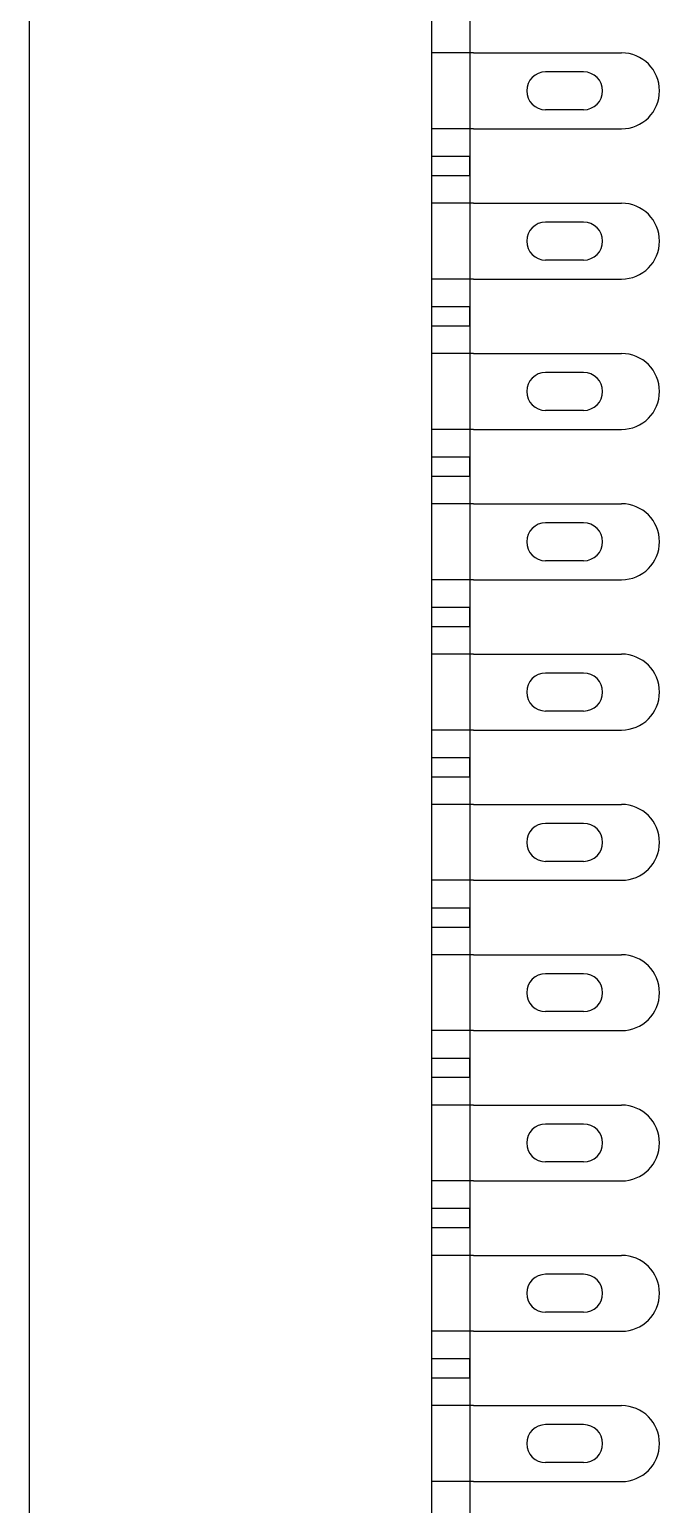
# Model space of a CAD drawing. Extents: x -12 to 58, y -5 to 95.
# Drawn here: x -11.6 to 5, y 19.08 to 57.94 of the extents above; entities that cross this region are included whole.
import ezdxf

# ---------------------------------------------------------------- set-up
doc = ezdxf.new("R2010")
doc.units = 0
for name, color, linetype in [('20', 30, 'CONTINUOUS'), ('21', 253, 'CONTINUOUS'), ('51', 253, 'CONTINUOUS')]:
    doc.layers.add(name, color=color, linetype=linetype)

msp = doc.modelspace()

# ---------------------------------------------------------------- linework, layer by layer
at = {"layer": '20'}
msp.add_line((0, 77), (0, 0), dxfattribs=at)
at = {"layer": '21'}
for p, q in [((-11.6, 11), (-11.6, 66)), ((-1, 11.7), (-1, 65.3)), ((0.1, 57.32), (-1, 57.32)), ((0.1, 55.32), (-1, 55.32)), ((0, 54.59), (-1, 54.59)), ((0, 54.09), (0, 54.59)), ((-1, 54.09), (0, 54.09)), ((0.1, 53.36), (-1, 53.36)), ((0.1, 51.36), (-1, 51.36)), ((0, 50.63), (-1, 50.63)), ((0, 50.13), (0, 50.63)), ((-1, 50.13), (0, 50.13)), ((0.1, 49.4), (-1, 49.4)), ((0.1, 47.4), (-1, 47.4)), ((0, 46.67), (-1, 46.67)), ((0, 46.17), (0, 46.67)), ((-1, 46.17), (0, 46.17)), ((0.1, 45.44), (-1, 45.44)), ((0.1, 43.44), (-1, 43.44)), ((0, 42.71), (-1, 42.71)), ((0, 42.21), (0, 42.71)), ((-1, 42.21), (0, 42.21)), ((0.1, 41.48), (-1, 41.48)), ((0.1, 39.48), (-1, 39.48)), ((0, 38.75), (-1, 38.75)), ((0, 38.25), (0, 38.75)), ((-1, 38.25), (0, 38.25)), ((0.1, 37.52), (-1, 37.52)), ((0.1, 35.52), (-1, 35.52)), ((0, 34.79), (-1, 34.79)), ((0, 34.29), (0, 34.79)), ((-1, 34.29), (0, 34.29)), ((0.1, 33.56), (-1, 33.56)), ((0.1, 31.56), (-1, 31.56)), ((0, 30.83), (-1, 30.83)), ((0, 30.33), (0, 30.83)), ((-1, 30.33), (0, 30.33)), ((0.1, 29.6), (-1, 29.6)), ((0.1, 27.6), (-1, 27.6)), ((0, 26.87), (-1, 26.87)), ((0, 26.37), (0, 26.87)), ((-1, 26.37), (0, 26.37)), ((0.1, 25.64), (-1, 25.64)), ((0.1, 23.64), (-1, 23.64)), ((0, 22.91), (-1, 22.91)), ((0, 22.41), (0, 22.91)), ((-1, 22.41), (0, 22.41)), ((0.1, 21.68), (-1, 21.68)), ((0.1, 19.68), (-1, 19.68))]:
    msp.add_line(p, q, dxfattribs=at)
at = {"layer": '51'}
for p, q in [((0.1, 57.32), (4, 57.32)), ((3, 56.82), (2, 56.82)), ((3, 55.82), (2, 55.82)), ((0.1, 55.32), (4, 55.32)), ((0.1, 53.36), (4, 53.36)), ((3, 52.86), (2, 52.86)), ((3, 51.86), (2, 51.86)), ((0.1, 51.36), (4, 51.36)), ((0.1, 49.4), (4, 49.4)), ((3, 48.9), (2, 48.9)), ((3, 47.9), (2, 47.9)), ((0.1, 47.4), (4, 47.4)), ((0.1, 45.44), (4, 45.44)), ((3, 44.94), (2, 44.94)), ((3, 43.94), (2, 43.94)), ((0.1, 43.44), (4, 43.44)), ((0.1, 41.48), (4, 41.48)), ((3, 40.98), (2, 40.98)), ((3, 39.98), (2, 39.98)), ((0.1, 39.48), (4, 39.48)), ((0.1, 37.52), (4, 37.52)), ((3, 37.02), (2, 37.02)), ((3, 36.02), (2, 36.02)), ((0.1, 35.52), (4, 35.52)), ((0.1, 33.56), (4, 33.56)), ((3, 33.06), (2, 33.06)), ((3, 32.06), (2, 32.06)), ((0.1, 31.56), (4, 31.56)), ((0.1, 29.6), (4, 29.6)), ((3, 29.1), (2, 29.1)), ((3, 28.1), (2, 28.1)), ((0.1, 27.6), (4, 27.6)), ((0.1, 25.64), (4, 25.64)), ((3, 25.14), (2, 25.14)), ((3, 24.14), (2, 24.14)), ((0.1, 23.64), (4, 23.64)), ((0.1, 21.68), (4, 21.68)), ((3, 21.18), (2, 21.18)), ((3, 20.18), (2, 20.18)), ((0.1, 19.68), (4, 19.68))]:
    msp.add_line(p, q, dxfattribs=at)
for centre, radius, start, end in [((4, 56.32), 1, 270, 90), ((2, 56.32), 0.5, 90, 270), ((3, 56.32), 0.5, 270, 90), ((4, 52.36), 1, 270, 90), ((2, 52.36), 0.5, 90, 270), ((3, 52.36), 0.5, 270, 90), ((4, 48.4), 1, 270, 90), ((2, 48.4), 0.5, 90, 270), ((3, 48.4), 0.5, 270, 90), ((4, 44.44), 1, 270, 90), ((2, 44.44), 0.5, 90, 270), ((3, 44.44), 0.5, 270, 90), ((4, 40.48), 1, 270, 90), ((2, 40.48), 0.5, 90, 270), ((3, 40.48), 0.5, 270, 90), ((4, 36.52), 1, 270, 90), ((2, 36.52), 0.5, 90, 270), ((3, 36.52), 0.5, 270, 90), ((4, 32.56), 1, 270, 90), ((2, 32.56), 0.5, 90, 270), ((3, 32.56), 0.5, 270, 90), ((4, 28.6), 1, 270, 90), ((2, 28.6), 0.5, 90, 270), ((3, 28.6), 0.5, 270, 90), ((4, 24.64), 1, 270, 90), ((2, 24.64), 0.5, 90, 270), ((3, 24.64), 0.5, 270, 90), ((4, 20.68), 1, 270, 90), ((2, 20.68), 0.5, 90, 270), ((3, 20.68), 0.5, 270, 90)]:
    msp.add_arc(centre, radius, start, end, dxfattribs=at)

doc.saveas('drawing.dxf')
